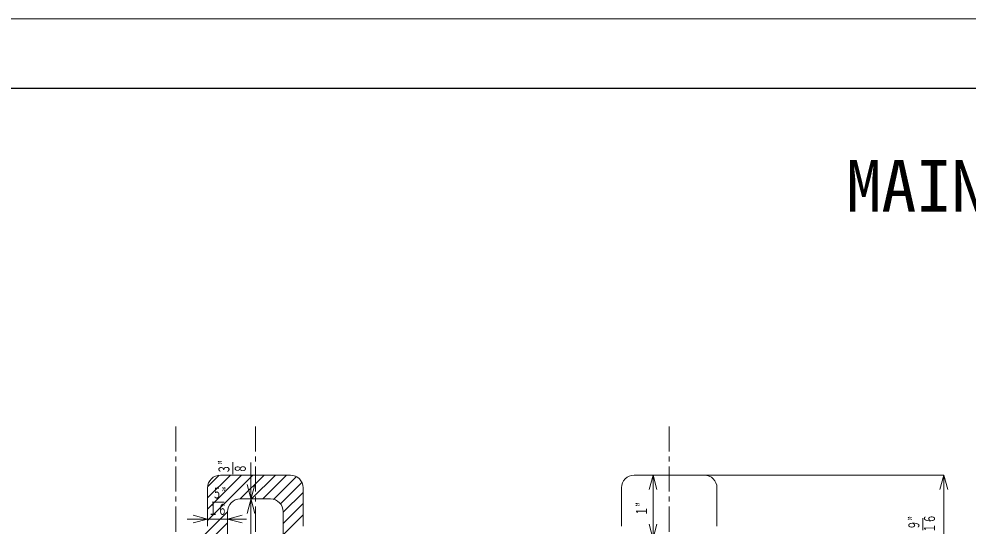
# Model space of a CAD drawing. Units: millimetres, scale not verified. Extents: x -820 to 820, y -580 to 580.
# Drawn here: x -531.6 to -152.9, y 377.9 to 580.3 of the extents above; entities that cross this region are included whole.
import ezdxf
from ezdxf.enums import TextEntityAlignment as Align

# ---------------------------------------------------------------- set-up
doc = ezdxf.new("R2010")
doc.units = ezdxf.units.MM
doc.header["$LTSCALE"] = 2
doc.linetypes.add('CHAIN1', pattern=[8, 5, -1, 1, -1])
for name, color, linetype, lineweight in [('0-0_0', 3, 'Continuous', 18), ('0-1_芯', 4, 'CHAIN1', 18), ('0-2_寸法', 2, 'Continuous', 18), ('0-F_枠', 3, 'Continuous', 18)]:
    doc.layers.add(name, color=color, linetype=linetype, lineweight=lineweight)
doc.styles.add('ＭＳ ゴシック', font='')
doc.styles.get('ＭＳ ゴシック').set_extended_font_data('MS Gothic')

msp = doc.modelspace()

# ---------------------------------------------------------------- linework, layer by layer
at = {"layer": '0-0_0'}
for p, q in [((-456.295, 389.167), (-447.221, 398.242)), ((-456.295, 384.677), (-442.73, 398.242)), ((-456.295, 380.187), (-438.24, 398.242)), ((-456.268, 393.685), (-451.738, 398.215)), ((-451.215, 398.242), (-423.275, 398.242)), ((-443.275, 388.717), (-433.75, 398.242)), ((-438.785, 388.717), (-429.26, 398.242)), ((-434.295, 388.717), (-424.77, 398.242)), ((-429.961, 388.56), (-420.88, 397.642)), ((-258.175, 398.242), (-286.115, 398.242)), ((-427.235, 386.797), (-418.687, 395.344)), ((-456.295, 393.162), (-456.295, 377.922)), ((-426.132, 383.409), (-418.195, 391.346)), ((-418.195, 393.162), (-418.195, 377.922)), ((-291.195, 393.162), (-291.195, 377.922)), ((-253.095, 393.162), (-253.095, 377.922)), ((-443.277, 388.717), (-431.212, 388.717)), ((-426.132, 378.919), (-418.195, 386.856)), ((-483.833, 348.159), (-448.357, 383.635)), ((-448.357, 142.682), (-448.357, 383.637)), ((-426.132, 278.582), (-426.132, 383.637)), ((-479.157, 348.345), (-448.357, 379.144)), ((-426.132, 374.429), (-418.195, 382.366))]:
    msp.add_line(p, q, dxfattribs=at)
for centre, start, end in [((-451.215, 393.162), 90, 180), ((-423.275, 393.162), 0, 90), ((-286.115, 393.162), 90, 180), ((-258.175, 393.162), 0, 90), ((-443.277, 383.637), 90, 180), ((-431.212, 383.637), 360, 90)]:
    msp.add_arc(centre, 5.08, start, end, dxfattribs=at)
at = {"layer": '0-1_芯'}
for p, q in [((-468.995, 417.665), (-468.995, -106.715)), ((-437.245, 417.665), (-437.245, -255.436)), ((-272.145, 417.665), (-272.145, -146.702))]:
    msp.add_line(p, q, dxfattribs=at)
at = {"layer": '0-2_寸法'}
for p, q in [((-446.178, 398.615), (-446.178, 403.424)), ((-439.028, -203.233), (-439.028, 403.322)), ((-278.578, 398.242), (-280.131, 392.446)), ((-278.578, 260.158), (-278.578, 398.242)), ((-278.578, 398.242), (-277.025, 392.446)), ((-162.573, 398.242), (-164.126, 392.446)), ((-162.573, 398.242), (-162.573, -370.079)), ((-440.581, 394.512), (-437.475, 382.921)), ((-437.475, 394.512), (-440.581, 382.921)), ((-454.533, 387.469), (-449.724, 387.469)), ((-464.424, 380.685), (-440.736, 380.685)), ((-456.295, 380.685), (-462.09, 382.238)), ((-456.295, 380.685), (-462.09, 379.132)), ((-448.357, 380.685), (-442.562, 382.238)), ((-448.357, 380.685), (-442.562, 379.132)), ((-280.131, 378.666), (-277.025, 367.075)), ((-277.025, 378.666), (-280.131, 367.075)), ((-170.93, 376.306), (-170.93, 381.115))]:
    msp.add_line(p, q, dxfattribs=at)
msp.add_lwpolyline([(-272.145, 398.242), (-162.573, 398.242), (-161.02, 392.446)], dxfattribs=at)
at = {"layer": '0-F_枠'}
msp.add_line((-820.41, 580.29), (820.41, 580.29), dxfattribs=at)
at = {"layer": '0-F_枠', "lineweight": 25}
msp.add_line((-792.81, 552.69), (792.796, 552.69), dxfattribs=at)

# ---------------------------------------------------------------- texts
at = {"layer": '0-0_0', "color": 2, "style": 'ＭＳ ゴシック'}
msp.add_text('MAIN BOILDER SAFETY VALVE', height=20.53, dxfattribs=at).set_placement((-201.468, 497.273), align=Align.BOTTOM_LEFT)
at = {"layer": '0-2_寸法', "style": 'ＭＳ ゴシック', "width": 0.6}
for s, p in [('３”', (-446.271, 398.744)), ('８', (-439.748, 398.976)), ('１”', (-279.656, 381.951)), ('９”', (-171.022, 376.435)), ('１６', (-164.784, 375.238))]:
    msp.add_text(s, height=4.399, rotation=90, dxfattribs=at).set_placement(p, align=Align.BOTTOM_LEFT)
for s, p in [('５”', (-454.405, 387.561)), ('１６', (-455.978, 381.019))]:
    msp.add_text(s, height=4.399, dxfattribs=at).set_placement(p, align=Align.BOTTOM_LEFT)

doc.saveas('drawing.dxf')
